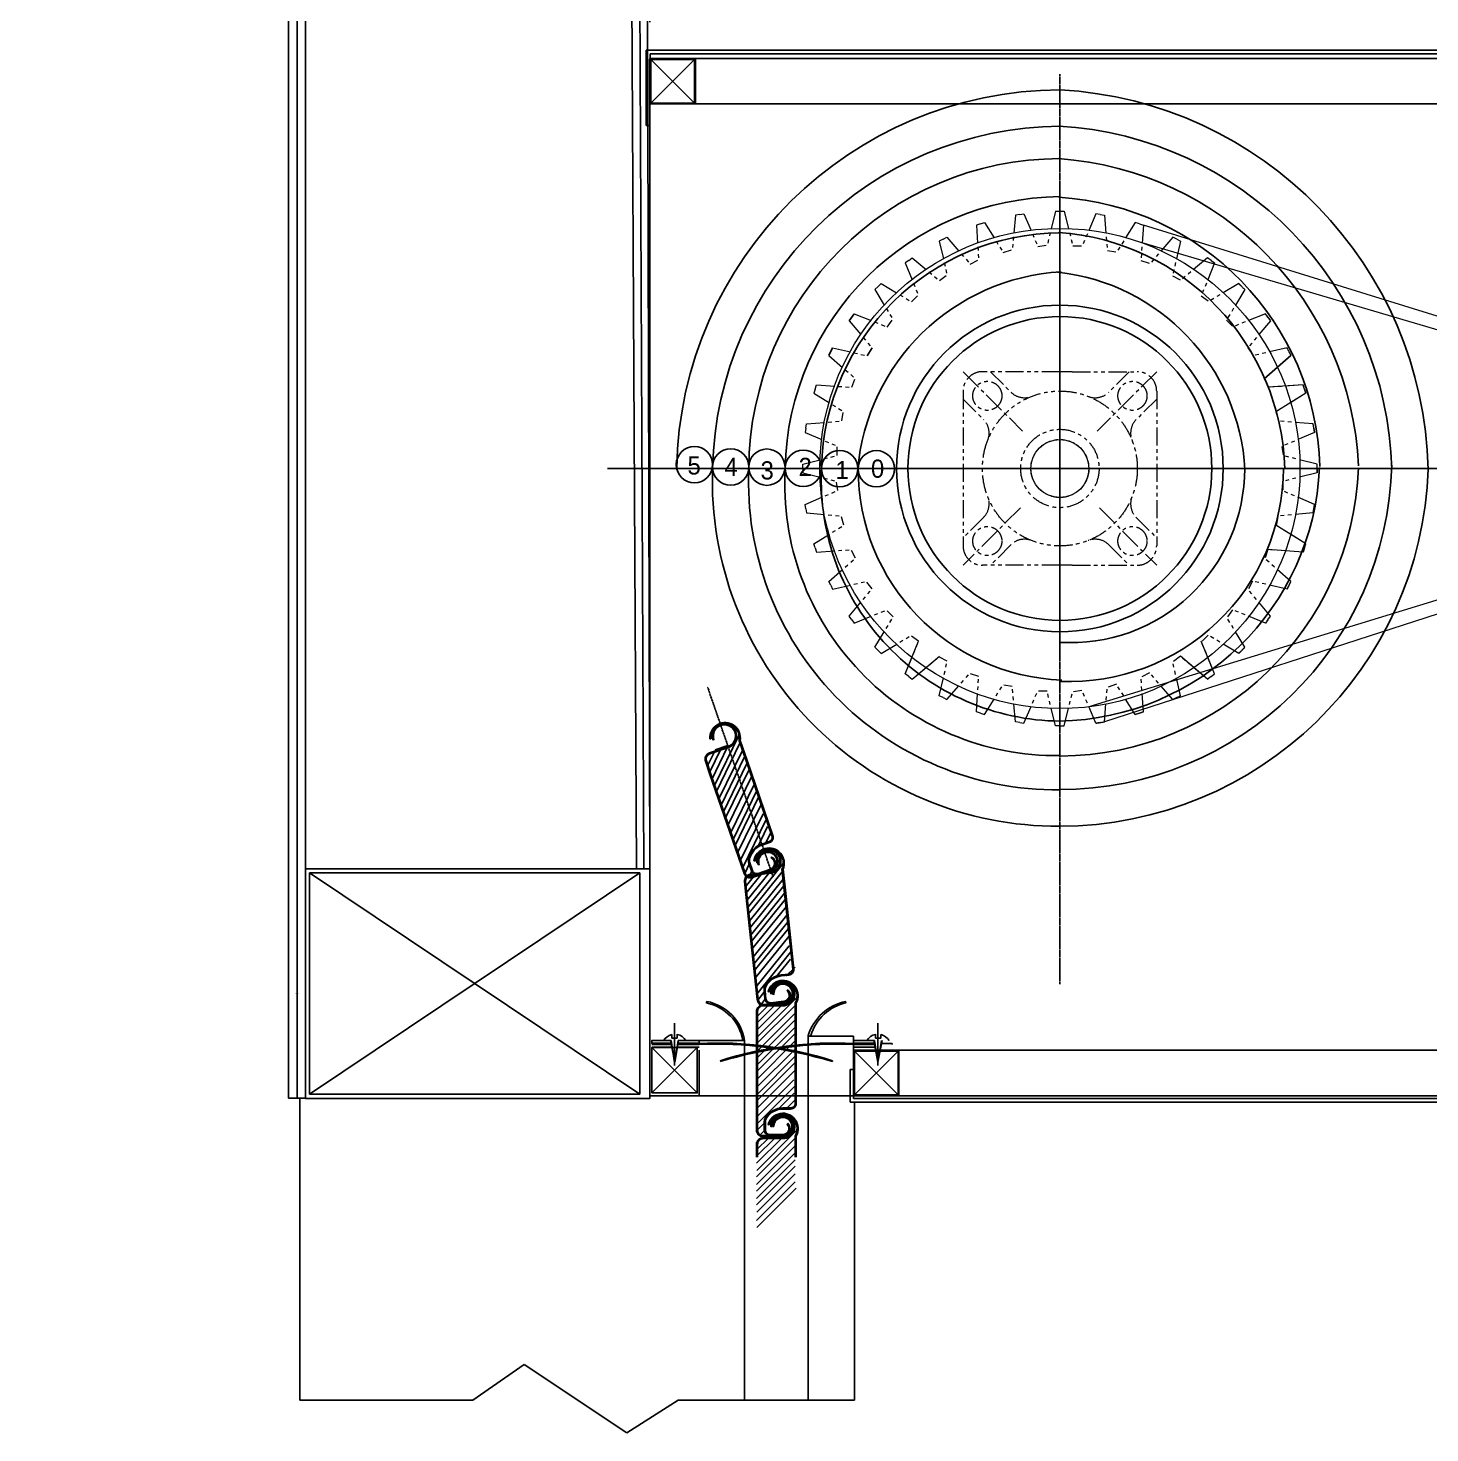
# Model space of a CAD drawing. Header units: millimetres. Extents: x -6941 to 136681, y 2065 to 58366.
# Drawn here: x 55734 to 59590, y 47349 to 51213 of the extents above; entities that cross this region are included whole.
import ezdxf

# ---------------------------------------------------------------- set-up
doc = ezdxf.new("R2010")
doc.units = ezdxf.units.MM
doc.header["$LTSCALE"] = 4
doc.header["$MEASUREMENT"] = 0
for name, pattern in [('CENTER', [2, 1.25, -0.25, 0.25, -0.25]), ('CENTER2', [1.125, 0.75, -0.125, 0.125, -0.125]), ('PHANTOM2', [1.25, 0.625, -0.125, 0.125, -0.125, 0.125, -0.125])]:
    doc.linetypes.add(name, pattern=pattern)
doc.layers.get('0').update_dxf_attribs({"linetype": 'CONTINUOUS'})
doc.layers.get('DEFPOINTS').update_dxf_attribs({"linetype": 'CONTINUOUS'})
for name, color, linetype in [('5', 4, 'PHANTOM2'), ('6', 3, 'CONTINUOUS'), ('9', 9, 'CONTINUOUS'), ('A-DIMS', 7, 'CONTINUOUS'), ('CENTER', 1, 'CENTER'), ('CENTER2', 1, 'CENTER2'), ('DOOR', 7, 'CONTINUOUS'), ('ELE', 4, 'CONTINUOUS'), ('L2-1', 3, 'PHANTOM2'), ('R', 1, 'CONTINUOUS'), ('WALL', 2, 'CONTINUOUS'), ('철물', 4, 'CONTINUOUS')]:
    doc.layers.add(name, color=color, linetype=linetype)
doc.styles.add('HY울릉도L', font='')
doc.styles.add('굴림', font='')
doc.styles.add('맑은고딕', font='malgun.ttf')
doc.styles.get('HY울릉도L').set_extended_font_data('DotumChe')
doc.styles.get('굴림').set_extended_font_data('Gulim')
doc.dimstyles.new('CDIM', dxfattribs={"dimtxt": 3, "dimasz": 1.5, "dimexe": 2, "dimexo": 1, "dimgap": 1, "dimtad": 1, "dimdec": 0, "dimrnd": 0.5, "dimzin": 0, "dimdsep": 32, "dimlunit": 6, "dimtxsty": 'HY울릉도L', "dimblk1": '_CIDOT', "dimblk2": '_CIDOT', "dimsah": 1, "dimcen": 5.5, "dimclrd": 2, "dimclre": 2, "dimclrt": 7, "dimadec": 0, "dimazin": 0, "dimtfac": 1, "dimtdec": 0, "dimtix": 1, "dimtmove": 2, "dimatfit": 1, "dimldrblk": '_CIDOT', "dimfxl": 1, "dimtolj": 1, "dimtzin": 0, "dimlwd": -1, "dimarcsym": 0})

# ---------------------------------------------------------------- blocks, each defined once
blk = doc.blocks.new('A$C10DD23A7')
at = {"color": 4}
for p, q in [((25, 0), (0, 25)), ((0, 0), (25, 25))]:
    blk.add_line(p, q, dxfattribs=at)
blk.add_lwpolyline([(0, 0), (25, 0), (25, 25), (0, 25)], close=True, dxfattribs=at)
blk = doc.blocks.new('A$C3A124E75')
at = {"color": 1, "linetype": 'CENTER2', "ltscale": 20}
blk.add_line((35.37, 89.68, 0), (35.37, 18.92, 0), dxfattribs=at)
at = {"color": 4}
for p, q in [((6.41, 72.26, 0), (7.1, 73.21, 0)), ((4.12, 68.53, 0), (3.59, 67.47, 0)), ((9.54, 68.52, 0), (8.88, 67.43, 0)), ((67.15, 67.47, 0), (63.47, 64.27, 0)), ((70.4, 47, 0), (70.21, 45.83, 0))]:
    blk.add_line(p, q, dxfattribs=at)
at = {"color": 4, "linetype": 'CENTER2', "ltscale": 20}
blk.add_line((8.98, 51.94, 0), (14.41, 51.94, 0), dxfattribs=at)
at = {"color": 1}
blk.add_line((20, 51.94, 0), (59.5, 51.94, 0), dxfattribs=at)
at = {"color": 4}
for radius in [22.46, 20.89]:
    blk.add_circle((35.37, 51.94, 0), radius, dxfattribs=at)
at = {"layer": 'CENTER2', "color": 4, "lineweight": 9}
for p, q in [((22.06, 65.25, 0), (30.24, 57.07, 0)), ((48.68, 65.25, 0), (40.5, 57.07, 0)), ((29.94, 46.52, 0), (22.06, 38.64, 0)), ((40.8, 46.52, 0), (48.68, 38.64, 0))]:
    blk.add_line(p, q, dxfattribs=at)
at = {"layer": 'L2-1', "color": 4, "lineweight": 9}
for p, q in [((29.84, 86.88, 0), (30.42, 86.97, 0)), ((30.42, 86.97, 0), (32.33, 82.48, 0)), ((34.78, 87.31, 0), (33.6, 82.58, 0)), ((34.78, 87.31, 0), (35.96, 87.31, 0)), ((35.96, 87.31, 0), (37.14, 82.58, 0)), ((40.32, 86.97, 0), (38.41, 82.48, 0)), ((40.9, 86.88, 0), (40.32, 86.97, 0)), ((24.44, 85.58, 0), (23.88, 85.4, 0)), ((23.88, 85.4, 0), (24.21, 80.53, 0)), ((24.44, 85.58, 0), (25, 85.77, 0)), ((25, 85.77, 0), (27.59, 81.63, 0)), ((29.25, 86.79, 0), (28.82, 81.93, 0)), ((29.84, 86.88, 0), (29.25, 86.79, 0)), ((40.9, 86.88, 0), (41.49, 86.79, 0)), ((41.49, 86.79, 0), (41.92, 81.93, 0)), ((45.74, 85.77, 0), (43.15, 81.63, 0)), ((46.3, 85.58, 0), (45.74, 85.77, 0)), ((46.3, 85.58, 0), (46.86, 85.4, 0)), ((46.86, 85.4, 0), (46.52, 80.53, 0)), ((19.31, 83.46, 0), (18.79, 83.19, 0)), ((18.79, 83.19, 0), (19.88, 78.44, 0)), ((19.31, 83.46, 0), (19.84, 83.73, 0)), ((19.84, 83.73, 0), (23.04, 80.05, 0)), ((50.9, 83.73, 0), (47.7, 80.05, 0)), ((51.95, 83.19, 0), (50.86, 78.44, 0)), ((51.43, 83.46, 0), (50.9, 83.73, 0)), ((51.43, 83.46, 0), (51.95, 83.19, 0)), ((27.59, 81.63, 0), (28.71, 82, 0)), ((32.33, 82.48, 0), (33.5, 82.67, 0)), ((37.14, 82.58, 0), (38.33, 82.58, 0)), ((41.92, 81.93, 0), (43.08, 81.74, 0)), ((14.58, 80.56, 0), (14.1, 80.21, 0)), ((14.1, 80.21, 0), (15.93, 75.69, 0)), ((14.58, 80.56, 0), (15.06, 80.91, 0)), ((15.06, 80.91, 0), (18.8, 77.77, 0)), ((23.04, 80.05, 0), (24.1, 80.59, 0)), ((46.52, 80.53, 0), (47.65, 80.17, 0)), ((55.68, 80.91, 0), (51.94, 77.77, 0)), ((56.64, 80.21, 0), (54.81, 75.69, 0)), ((56.64, 80.21, 0), (54.81, 75.69, 0)), ((56.16, 80.56, 0), (55.68, 80.91, 0)), ((56.16, 80.56, 0), (55.68, 80.91, 0)), ((56.16, 80.56, 0), (56.64, 80.21, 0)), ((56.16, 80.56, 0), (56.64, 80.21, 0)), ((10.36, 76.95, 0), (10.78, 77.37, 0)), ((10.78, 77.37, 0), (14.96, 74.86, 0)), ((18.8, 77.77, 0), (19.75, 78.47, 0)), ((50.86, 78.44, 0), (51.91, 77.9, 0)), ((59.96, 77.37, 0), (55.78, 74.86, 0)), ((60.38, 76.95, 0), (59.96, 77.37, 0)), ((10.36, 76.95, 0), (9.94, 76.54, 0)), ((9.94, 76.54, 0), (12.45, 72.35, 0)), ((14.96, 74.86, 0), (15.8, 75.7, 0)), ((54.81, 75.69, 0), (55.77, 74.99, 0)), ((54.81, 75.69, 0), (55.77, 74.99, 0)), ((60.8, 76.54, 0), (58.29, 72.35, 0)), ((6.41, 72.26, 0), (9.54, 68.52, 0)), ((7.1, 73.21, 0), (11.63, 71.39, 0)), ((11.63, 71.39, 0), (12.32, 72.35, 0)), ((58.29, 72.35, 0), (59.13, 71.52, 0)), ((63.64, 73.21, 0), (59.11, 71.39, 0)), ((64.33, 72.26, 0), (61.2, 68.52, 0)), ((63.98, 72.73, 0), (63.64, 73.21, 0)), ((63.98, 72.73, 0), (64.33, 72.26, 0)), ((4.12, 68.53, 0), (8.88, 67.43, 0)), ((61.2, 68.52, 0), (61.89, 67.56, 0)), ((66.62, 68.53, 0), (61.86, 67.43, 0)), ((66.88, 68, 0), (66.62, 68.53, 0)), ((66.88, 68, 0), (67.15, 67.47, 0)), ((3.59, 67.47, 0), (7.27, 64.27, 0)), ((6.78, 63.1, 0), (7.15, 64.22, 0)), ((6.78, 63.1, 0), (7.15, 64.22, 0)), ((35.37, 65.25, 0), (24.72, 65.25, 0)), ((25.83, 65.25, 0), (28.63, 62.45, 0)), ((37.06, 65.25, 0), (35.37, 65.25, 0)), ((37.06, 65.25, 0), (46.02, 65.25, 0)), ((44.91, 65.25, 0), (42.11, 62.45, 0)), ((63.47, 64.27, 0), (64.01, 63.22, 0)), ((1.73, 62.87, 0), (1.55, 62.31, 0)), ((1.73, 62.87, 0), (1.55, 62.31, 0)), ((1.55, 62.31, 0), (5.68, 59.72, 0)), ((1.55, 62.31, 0), (5.68, 59.72, 0)), ((1.73, 62.87, 0), (1.91, 63.44, 0)), ((1.73, 62.87, 0), (1.91, 63.44, 0)), ((1.91, 63.44, 0), (6.78, 63.1, 0)), ((1.91, 63.44, 0), (6.78, 63.1, 0)), ((22.06, 62.59, 0), (22.06, 41.3, 0)), ((48.68, 62.59, 0), (48.68, 41.3, 0)), ((68.83, 63.44, 0), (63.96, 63.1, 0)), ((69.19, 62.31, 0), (65.06, 59.72, 0)), ((22.06, 61.49, 0), (24.86, 58.69, 0)), ((48.68, 61.49, 0), (45.88, 58.69, 0)), ((0.44, 57.48, 0), (0.53, 58.06, 0)), ((0.53, 58.06, 0), (5.39, 58.49, 0)), ((5.39, 58.49, 0), (5.57, 59.66, 0)), ((65.06, 59.72, 0), (65.42, 58.6, 0)), ((65.06, 59.72, 0), (65.42, 58.6, 0)), ((70.21, 58.06, 0), (65.35, 58.49, 0)), ((0.44, 57.48, 0), (0.34, 56.89, 0)), ((0.34, 56.89, 0), (4.83, 54.98, 0)), ((70.4, 56.89, 0), (65.91, 54.98, 0)), ((4.73, 53.72, 0), (4.73, 54.9, 0)), ((65.91, 54.98, 0), (66.09, 53.82, 0)), ((0, 52.54, 0), (4.73, 53.72, 0)), ((0, 51.94, 0), (0, 52.54, 0)), ((70.74, 52.54, 0), (66.01, 53.72, 0)), ((0, 51.94, 0), (0, 51.35, 0)), ((0, 51.35, 0), (4.73, 50.17, 0)), ((70.74, 51.35, 0), (66.01, 50.17, 0)), ((0.34, 47, 0), (4.83, 48.9, 0)), ((4.83, 48.9, 0), (4.65, 50.07, 0)), ((70.4, 47, 0), (65.91, 48.9, 0)), ((66.01, 50.17, 0), (66.01, 48.99, 0)), ((0.44, 46.41, 0), (0.34, 47, 0)), ((0.44, 46.41, 0), (0.53, 45.83, 0)), ((0.53, 45.83, 0), (5.39, 45.4, 0)), ((5.68, 44.16, 0), (5.32, 45.29, 0)), ((5.68, 44.16, 0), (5.32, 45.29, 0)), ((24.86, 45.2, 0), (22.06, 42.4, 0)), ((45.88, 45.2, 0), (48.68, 42.4, 0)), ((65.35, 45.4, 0), (65.17, 44.23, 0)), ((70.21, 45.83, 0), (65.35, 45.4, 0)), ((1.55, 41.58, 0), (5.68, 44.16, 0)), ((1.55, 41.58, 0), (5.68, 44.16, 0)), ((69.19, 41.58, 0), (65.06, 44.16, 0)), ((1.73, 41.01, 0), (1.55, 41.58, 0)), ((1.73, 41.01, 0), (1.55, 41.58, 0)), ((1.73, 41.01, 0), (1.91, 40.45, 0)), ((1.73, 41.01, 0), (1.91, 40.45, 0)), ((1.91, 40.45, 0), (6.78, 40.79, 0)), ((1.91, 40.45, 0), (6.78, 40.79, 0)), ((7.27, 39.62, 0), (6.73, 40.67, 0)), ((28.63, 41.44, 0), (25.83, 38.64, 0)), ((42.11, 41.44, 0), (44.91, 38.64, 0)), ((63.96, 40.79, 0), (63.59, 39.66, 0)), ((63.96, 40.79, 0), (63.59, 39.66, 0)), ((68.83, 40.45, 0), (63.96, 40.79, 0)), ((3.59, 36.41, 0), (7.27, 39.62, 0)), ((67.15, 36.41, 0), (63.47, 39.62, 0)), ((35.37, 38.64, 0), (24.72, 38.64, 0)), ((37.06, 38.64, 0), (46.02, 38.64, 0)), ((3.85, 35.89, 0), (3.59, 36.41, 0)), ((3.85, 35.89, 0), (4.12, 35.36, 0)), ((4.12, 35.36, 0), (8.88, 36.45, 0)), ((6.41, 31.63, 0), (9.54, 35.37, 0)), ((9.54, 35.37, 0), (8.84, 36.33, 0)), ((64.33, 31.63, 0), (61.2, 35.37, 0)), ((61.86, 36.45, 0), (61.33, 35.4, 0)), ((66.62, 35.36, 0), (61.86, 36.45, 0)), ((66.88, 35.89, 0), (66.62, 35.36, 0)), ((66.88, 35.89, 0), (67.15, 36.41, 0)), ((6.75, 31.15, 0), (6.41, 31.63, 0)), ((6.75, 31.15, 0), (7.1, 30.68, 0)), ((7.1, 30.68, 0), (11.63, 32.5, 0)), ((9.94, 27.35, 0), (12.45, 31.53, 0)), ((12.45, 31.53, 0), (11.61, 32.37, 0)), ((60.8, 27.35, 0), (58.29, 31.53, 0)), ((59.11, 32.5, 0), (58.42, 31.54, 0)), ((63.64, 30.68, 0), (59.11, 32.5, 0)), ((63.98, 31.15, 0), (63.64, 30.68, 0)), ((63.98, 31.15, 0), (64.33, 31.63, 0)), ((10.78, 26.52, 0), (14.96, 29.02, 0)), ((55.78, 29.02, 0), (54.94, 28.19, 0)), ((59.96, 26.52, 0), (55.78, 29.02, 0)), ((10.36, 26.93, 0), (9.94, 27.35, 0)), ((14.1, 23.68, 0), (15.93, 28.2, 0)), ((15.93, 28.2, 0), (14.97, 28.9, 0)), ((56.64, 23.68, 0), (54.81, 28.2, 0)), ((60.38, 26.93, 0), (60.8, 27.35, 0)), ((10.36, 26.93, 0), (10.78, 26.52, 0)), ((15.06, 22.98, 0), (18.8, 26.11, 0)), ((18.79, 20.7, 0), (19.88, 25.45, 0)), ((19.88, 25.45, 0), (18.83, 25.99, 0)), ((51.95, 20.7, 0), (50.86, 25.45, 0)), ((51.94, 26.11, 0), (50.99, 25.42, 0)), ((51.94, 26.11, 0), (50.99, 25.42, 0)), ((55.68, 22.98, 0), (51.94, 26.11, 0)), ((60.38, 26.93, 0), (59.96, 26.52, 0)), ((14.58, 23.33, 0), (14.1, 23.68, 0)), ((14.58, 23.33, 0), (15.06, 22.98, 0)), ((19.84, 20.16, 0), (23.04, 23.84, 0)), ((24.21, 23.35, 0), (23.09, 23.72, 0)), ((23.88, 18.49, 0), (24.21, 23.35, 0)), ((46.86, 18.49, 0), (46.52, 23.35, 0)), ((47.7, 23.84, 0), (46.64, 23.3, 0)), ((50.9, 20.16, 0), (47.7, 23.84, 0)), ((25, 18.12, 0), (27.59, 22.26, 0)), ((28.82, 21.96, 0), (27.66, 22.15, 0)), ((29.25, 17.1, 0), (28.82, 21.96, 0)), ((30.42, 16.92, 0), (32.33, 21.41, 0)), ((33.6, 21.31, 0), (32.41, 21.31, 0)), ((33.6, 21.31, 0), (32.41, 21.31, 0)), ((34.78, 16.57, 0), (33.6, 21.31, 0)), ((34.78, 16.57, 0), (33.6, 21.31, 0)), ((35.96, 16.57, 0), (37.14, 21.31, 0)), ((35.96, 16.57, 0), (37.14, 21.31, 0)), ((38.41, 21.41, 0), (37.24, 21.22, 0)), ((40.32, 16.92, 0), (38.41, 21.41, 0)), ((41.49, 17.1, 0), (41.92, 21.96, 0)), ((43.15, 22.26, 0), (42.02, 21.89, 0)), ((45.74, 18.12, 0), (43.15, 22.26, 0)), ((19.31, 20.43, 0), (18.79, 20.7, 0)), ((19.31, 20.43, 0), (19.84, 20.16, 0)), ((51.43, 20.43, 0), (50.9, 20.16, 0)), ((51.43, 20.43, 0), (51.95, 20.7, 0)), ((24.44, 18.31, 0), (23.88, 18.49, 0)), ((24.44, 18.31, 0), (25, 18.12, 0)), ((46.3, 18.31, 0), (45.74, 18.12, 0)), ((46.3, 18.31, 0), (46.86, 18.49, 0)), ((29.84, 17.01, 0), (29.25, 17.1, 0)), ((29.84, 17.01, 0), (30.42, 16.92, 0)), ((35.37, 16.57, 0), (34.78, 16.57, 0)), ((35.37, 16.57, 0), (34.78, 16.57, 0)), ((35.37, 16.57, 0), (35.96, 16.57, 0)), ((35.37, 16.57, 0), (35.96, 16.57, 0)), ((40.9, 17.01, 0), (40.32, 16.92, 0)), ((40.9, 17.01, 0), (41.49, 17.1, 0))]:
    blk.add_line(p, q, dxfattribs=at)
for centre, radius in [((25.39, 61.93, 0), 2), ((45.35, 61.93, 0), 2), ((35.37, 51.94, 0), 10.65), ((35.37, 51.94, 0), 5.39), ((35.37, 51.94, 0), 3.99), ((25.39, 41.96, 0), 2), ((45.35, 41.96, 0), 2)]:
    blk.add_circle(centre, radius, dxfattribs=at)
for centre, radius, start, end in [((35.37, 51.94, 0), 35.37, 44.0419, 45.9581), ((35.37, 51.94, 0), 35.37, 35.0419, 36.9581), ((35.37, 51.94, 0), 35.37, 26.0419, 27.9581), ((24.72, 62.59, 0), 2.66, 90, 180), ((46.02, 62.59, 0), 2.66, 0, 90), ((30.51, 64.33, 0), 2.66, 225, 291.4218), ((40.23, 64.33, 0), 2.66, 248.5782, 315), ((35.37, 51.94, 0), 35.37, 17.0419, 18.9581), ((22.98, 56.8, 0), 2.66, 338.5782, 45), ((47.76, 56.8, 0), 2.66, 135, 201.4218), ((35.37, 51.94, 0), 35.37, 8.0419, 9.9581), ((35.37, 51.94, 0), 35.37, 359.0419, 0.9581), ((22.98, 47.08, 0), 2.66, 315, 21.4218), ((47.76, 47.08, 0), 2.66, 158.5782, 225), ((24.72, 41.3, 0), 2.66, 180, 270), ((30.51, 39.55, 0), 2.66, 68.5782, 135), ((40.23, 39.55, 0), 2.66, 45, 111.4218), ((46.02, 41.3, 0), 2.66, 270, 0), ((35.37, 51.94, 0), 35.37, 341.0419, 342.9581), ((35.37, 51.94, 0), 35.37, 332.0419, 333.9581), ((35.37, 51.94, 0), 35.37, 323.0419, 324.9581), ((35.37, 51.94, 0), 35.37, 314.0419, 315.9581), ((35.37, 51.94, 0), 35.37, 305.0419, 306.9581), ((35.37, 51.94, 0), 35.37, 296.0419, 297.9581), ((35.37, 51.94, 0), 35.37, 287.0419, 288.9581), ((35.37, 51.94, 0), 35.37, 278.0419, 279.9581)]:
    blk.add_arc(centre, radius, start, end, dxfattribs=at)
at = {"layer": 'R', "color": 4, "lineweight": 9, "ltscale": 50}
blk.add_circle((35.37, 51.94, 0), 33.02, dxfattribs=at)
at = {"layer": 'R', "color": 1, "lineweight": 9, "ltscale": 50}
blk.add_circle((35.37, 51.94, 0), 33.02, dxfattribs=at)
at = {"layer": 'WALL', "color": 4, "lineweight": 9}
for p, q in [((14.58, 80.56, 0), (15.06, 80.91, 0)), ((68.83, 63.44, 0), (63.96, 63.1, 0)), ((69.19, 62.31, 0), (65.06, 59.72, 0)), ((69.01, 62.87, 0), (68.83, 63.44, 0)), ((69.01, 62.87, 0), (68.83, 63.44, 0)), ((69.01, 62.87, 0), (69.19, 62.31, 0)), ((69.01, 62.87, 0), (69.19, 62.31, 0)), ((70.3, 57.48, 0), (70.21, 58.06, 0)), ((70.3, 57.48, 0), (70.4, 56.89, 0)), ((70.74, 51.94, 0), (70.74, 52.54, 0)), ((70.74, 51.94, 0), (70.74, 51.35, 0)), ((69.19, 41.58, 0), (65.06, 44.16, 0)), ((68.83, 40.45, 0), (63.96, 40.79, 0)), ((69.01, 41.01, 0), (68.83, 40.45, 0)), ((69.01, 41.01, 0), (68.83, 40.45, 0)), ((69.01, 41.01, 0), (69.19, 41.58, 0)), ((69.01, 41.01, 0), (69.19, 41.58, 0)), ((37.06, 38.64, 0), (35.37, 38.64, 0)), ((14.1, 23.68, 0), (15.93, 28.2, 0)), ((15.93, 28.2, 0), (14.97, 28.9, 0)), ((56.64, 23.68, 0), (54.81, 28.2, 0)), ((15.06, 22.98, 0), (18.8, 26.11, 0)), ((55.68, 22.98, 0), (51.94, 26.11, 0)), ((14.58, 23.33, 0), (14.1, 23.68, 0)), ((14.58, 23.33, 0), (15.06, 22.98, 0)), ((56.16, 23.33, 0), (55.68, 22.98, 0)), ((56.16, 23.33, 0), (55.68, 22.98, 0)), ((56.16, 23.33, 0), (56.64, 23.68, 0)), ((56.16, 23.33, 0), (56.64, 23.68, 0))]:
    blk.add_line(p, q, dxfattribs=at)
blk.add_circle((35.37, 51.94, 0), 3.99, dxfattribs=at)
blk = doc.blocks.new('_CIDOT')
at = {"color": 0, "linetype": 'ByBlock'}
blk.add_line((2, 0), (-1, 0), dxfattribs=at)
at = {"color": 0, "linetype": 'ByBlock', "const_width": 0.5}
blk.add_lwpolyline([(-0.25, 0, 1), (0.25, 0, 1)], format="xyb", close=True, dxfattribs=at)
blk = doc.blocks.new('*D40')
at = {"layer": 'A-DIMS', "lineweight": -2, "transparency": 16777216}
for p, q in [((57444.4, 51229), (57444.4, 52167.5)), ((61218.6, 51251.7), (61218.6, 52167.5))]:
    blk.add_line(p, q, dxfattribs=at)
at = {"layer": 'A-DIMS', "transparency": 16777216}
blk.add_line((57594.4, 51967.5), (61068.6, 51967.5), dxfattribs=at)
at = {"layer": 'DEFPOINTS', "color": 0, "transparency": 16777216}
for p in [(61218.6, 51967.5), (57444.4, 51129), (61218.6, 51151.7)]:
    blk.add_point(p, dxfattribs=at)
at = {"layer": 'A-DIMS', "transparency": 16777216, "xscale": 150, "yscale": 150, "zscale": 150, "rotation": 180}
blk.add_blockref('_CIDOT', (57444.4, 51967.5), dxfattribs=at)
at = {"layer": 'A-DIMS', "transparency": 16777216, "xscale": 150, "yscale": 150, "zscale": 150}
blk.add_blockref('_CIDOT', (61218.6, 51967.5), dxfattribs=at)
at = {"layer": 'A-DIMS', "color": 3, "transparency": 16777216, "insert": (59331.5, 52217.5), "char_height": 300, "attachment_point": 5, "style": '맑은고딕'}
blk.add_mtext('\\A1;A', dxfattribs=at)

msp = doc.modelspace()

# ---------------------------------------------------------------- hatches: boundary and pattern name
h = msp.add_hatch()
h.set_pattern_fill('ANSI31', color=3, scale=5.805, angle=-70.93865, style=0)
h.set_pattern_definition([(334.061346, (56416.9952, 51072.3238), (0.3173946, 0.65252763), [])])
h.paths.add_polyline_path([(57704.74, 48892.53), (57611.19, 49163.25), (57599.54, 49196.99, -0.4142136), (57608.98, 49216.41), (57660.25, 49234.13), (57659.3, 49236.9), (57608.03, 49219.19, 0.4142136), (57596.76, 49196.04), (57608.42, 49162.3), (57701.97, 48891.57)])
h.paths.add_polyline_path([(57681.06, 49276.4), (57678.29, 49275.44, -0.2720936), (57671.87, 49245.17), (57677, 49246.94, 0.2343128)])
h.paths.add_polyline_path([(57681.06, 49276.4, 0.4169926), (57638.39, 49297.41), (57639.35, 49294.64, -0.4172597), (57678.29, 49275.44)])
h.paths.add_polyline_path([(57639.35, 49294.64), (57638.39, 49297.41, 0.4142136), (57617.68, 49254.84), (57620.45, 49255.79, -0.4142136)])
h.paths.add_polyline_path([(57677, 49246.94), (57671.87, 49245.17, -0.125086), (57659.3, 49236.9), (57660.25, 49234.13, 0.1615526)])
h.paths.add_polyline_path([(57726.51, 48876.27), (57777.78, 48893.98), (57776.83, 48896.75), (57742.99, 48885.06), (57725.56, 48879.04, -0.4142136), (57706.13, 48888.48), (57704.74, 48892.53), (57701.97, 48891.57), (57703.36, 48887.53, 0.4142136)])
h.paths.add_polyline_path([(57760.39, 48944.33), (57759.43, 48947.1, 0.4142136), (57742.05, 48911.36), (57744.82, 48912.32, -0.4142136)])
h.paths.add_polyline_path([(57796.46, 48924.22, 0.4744979), (57759.43, 48947.1), (57760.39, 48944.33, -0.4818211), (57793.63, 48923.24)])
h.paths.add_polyline_path([(57796.46, 48924.22), (57793.63, 48923.24, -0.3496906), (57776.83, 48896.75), (57777.78, 48893.98, 0.356394)])
h = msp.add_hatch()
h.set_pattern_fill('ANSI31', color=3, scale=5.805, angle=-83.86252, style=0)
h.set_pattern_definition([(321.13748, (56974.2428, 50957.693), (0.4552962, 0.56501063), [])])
h.paths.add_polyline_path([(57741.84, 48545.1), (57711.21, 48829.89), (57707.4, 48865.39, -0.4142136), (57720.95, 48882.2), (57774.88, 48888), (57774.57, 48890.92), (57720.64, 48885.12, 0.4142136), (57704.48, 48865.07), (57708.3, 48829.58), (57738.92, 48544.79)])
h.paths.add_polyline_path([(57804.62, 48924.55), (57801.7, 48924.24, -0.2720936), (57788.67, 48896.16), (57794.07, 48896.74, 0.2343128)])
h.paths.add_polyline_path([(57804.62, 48924.55, 0.4169926), (57767.73, 48954.57), (57768.04, 48951.65, -0.4172597), (57801.7, 48924.24)])
h.paths.add_polyline_path([(57768.04, 48951.65), (57767.73, 48954.57, 0.4142136), (57738.02, 48917.71), (57740.94, 48918.02, -0.4142136)])
h.paths.add_polyline_path([(57794.07, 48896.74), (57788.67, 48896.16, -0.125086), (57774.57, 48890.92), (57774.88, 48888, 0.1615526)])
h.paths.add_polyline_path([(57759.43, 48524.38), (57813.36, 48530.18), (57813.05, 48533.1), (57777.45, 48529.27), (57759.11, 48527.3, -0.4142136), (57742.3, 48540.85), (57741.84, 48545.1), (57738.92, 48544.79), (57739.38, 48540.54, 0.4142136)])
h.paths.add_polyline_path([(57807.66, 48583.15), (57807.35, 48586.06, 0.4142136), (57782.42, 48555.12), (57785.33, 48555.43, -0.4142136)])
h.paths.add_polyline_path([(57838.33, 48555.48, 0.4744979), (57807.35, 48586.06), (57807.66, 48583.15, -0.4818211), (57835.35, 48555.16)])
h.paths.add_polyline_path([(57838.33, 48555.48), (57835.35, 48555.16, -0.3496906), (57813.05, 48533.1), (57813.36, 48530.18, 0.356394)])
h = msp.add_hatch()
h.set_pattern_fill('ANSI31', color=3, scale=5.805, angle=-90, style=0)
h.set_pattern_definition([(315, (57235.11214, 50667.03746), (0.51309436, 0.51309436), [])])
h.paths.add_polyline_path([(57740.37, 48186.21), (57740.37, 48472.64), (57740.37, 48508.34, -0.4142136), (57755.64, 48523.61), (57809.88, 48523.61), (57809.88, 48526.54), (57755.64, 48526.54, 0.4142136), (57737.44, 48508.34), (57737.44, 48472.64), (57737.44, 48186.21)])
h.paths.add_polyline_path([(57843.36, 48556.77), (57840.43, 48556.77, -0.2720936), (57824.47, 48530.25), (57829.89, 48530.25, 0.2343128)])
h.paths.add_polyline_path([(57843.36, 48556.77, 0.4169926), (57809.88, 48590.56), (57809.88, 48587.63, -0.4172597), (57840.43, 48556.77)])
h.paths.add_polyline_path([(57809.88, 48587.63), (57809.88, 48590.56, 0.4142136), (57776.41, 48557.08), (57779.34, 48557.08, -0.4142136)])
h.paths.add_polyline_path([(57829.89, 48530.25), (57824.47, 48530.25, -0.125086), (57809.88, 48526.54), (57809.88, 48523.61, 0.1615526)])
h.paths.add_polyline_path([(57755.64, 48163.73), (57809.88, 48163.73), (57809.88, 48166.66), (57774.09, 48166.66), (57755.64, 48166.66, -0.4142136), (57740.37, 48181.93), (57740.37, 48186.21), (57737.44, 48186.21), (57737.44, 48181.93, 0.4142136)])
h.paths.add_polyline_path([(57809.88, 48217), (57809.88, 48219.93, 0.4142136), (57781.78, 48191.83), (57784.72, 48191.83, -0.4142136)])
h.paths.add_polyline_path([(57837.42, 48186.21, 0.4744979), (57809.88, 48219.93), (57809.88, 48217, -0.4818211), (57834.42, 48186.21)])
h.paths.add_polyline_path([(57837.42, 48186.21), (57834.42, 48186.21, -0.3496906), (57809.88, 48166.66), (57809.88, 48163.73, 0.356394)])

# ---------------------------------------------------------------- linework, layer by layer
at = {"color": 6}
for p, q in [((57566.87, 51006.46), (57446.87, 51126.46)), ((57566.87, 51126.46), (57446.87, 51006.46)), ((58126.82, 48278.96), (58006.82, 48398.96)), ((58126.82, 48398.96), (58006.82, 48278.96))]:
    msp.add_line(p, q, dxfattribs=at)
at = {"color": 1, "linetype": 'CENTER'}
msp.add_line((58571.87, 51086.03), (58571.87, 48582.06), dxfattribs=at)
at = {"color": 35}
for p, q in [((57569.37, 51003.96), (61074.37, 51003.96)), ((58129.32, 48401.46), (61196.87, 48401.46))]:
    msp.add_line(p, q, dxfattribs=at)
at = {"color": 1}
for p, q in [((57327.29, 50001.46), (59639.79, 50001.46)), ((57512.35, 48476.1), (57512.35, 48359.38)), ((58071.4, 48476.1), (58071.4, 48359.38))]:
    msp.add_line(p, q, dxfattribs=at)
at = {"color": 3}
msp.add_line((58571.87, 49523.26), (58571.87, 49626.46), dxfattribs=at)
at = {"color": 4}
msp.add_line((58571.87, 49523.26), (58571.87, 49552.26), dxfattribs=at)
for p, q in [((57658.48, 49239.26), (57623.63, 49227.22)), ((57659.3, 49236.9), (57658.48, 49239.26)), ((57778.05, 48891.5), (57777.78, 48893.98)), ((57809.88, 48529.04), (57793.99, 48529.04)), ((57809.88, 48526.54), (57809.88, 48529.04)), ((57449.37, 48417.58), (57504.42, 48417.58)), ((57505.61, 48410.08), (57449.37, 48410.08)), ((57472.87, 48420.08), (57472.87, 48417.58)), ((57504.02, 48420.08), (57472.87, 48420.08)), ((57512.48, 48368.32), (57500.54, 48428.07)), ((57512.35, 48367.48), (57502.76, 48428.07)), ((57504.11, 48434.53), (57504.11, 48444.53)), ((57518.97, 48434.53), (57504.11, 48434.53)), ((57512.35, 48367.48), (57521.94, 48428.07)), ((57512.48, 48368.32), (57523.18, 48428.07)), ((57518.97, 48445.5), (57518.97, 48434.53)), ((57579.37, 48410.08), (57519.09, 48410.08)), ((57520.28, 48417.58), (57579.37, 48417.58)), ((57579.37, 48420.08), (57520.68, 48420.08)), ((57704.37, 48428.07), (57579.37, 48428.07)), ((58004.37, 48440.42), (57879.37, 48440.42)), ((58004.37, 48420.08), (58063.07, 48420.08)), ((58063.47, 48417.58), (58004.37, 48417.58)), ((58004.37, 48410.08), (58064.65, 48410.08)), ((58071.26, 48368.32), (58060.57, 48428.07)), ((58071.4, 48367.48), (58061.81, 48428.07)), ((58064.78, 48445.5), (58064.78, 48434.53)), ((58064.78, 48434.53), (58079.63, 48434.53)), ((58071.26, 48368.32), (58083.2, 48428.07)), ((58071.4, 48367.48), (58080.99, 48428.07)), ((58079.63, 48434.53), (58079.63, 48444.53)), ((58079.72, 48420.08), (58110.87, 48420.08)), ((58110.87, 48420.08), (58110.87, 48417.58)), ((57579.37, 48276.46), (57579.37, 48401.46)), ((57946.4, 48372.6), (57946.4, 48370.1)), ((57809.88, 48163.73), (57773.02, 48163.73)), ((57809.88, 48161.23), (57809.88, 48163.73))]:
    msp.add_line(p, q)
at = {"color": 6}
for points in [[(57444.37, 51003.96), (57569.37, 51003.96), (57569.37, 51128.96), (57444.37, 51128.96)], [(57446.87, 51126.46), (57566.87, 51126.46), (57566.87, 51006.46), (57446.87, 51006.46)], [(58004.32, 48276.46), (58129.32, 48276.46), (58129.32, 48401.46), (58004.32, 48401.46)], [(58006.82, 48398.96), (58126.82, 48398.96), (58126.82, 48278.96), (58006.82, 48278.96)]]:
    msp.add_lwpolyline(points, close=True, dxfattribs=at)
at = {"color": 35}
msp.add_lwpolyline([(57444.37, 51128.96), (61196.87, 51128.96), (61196.87, 48276.46), (57444.37, 48276.46)], close=True, dxfattribs=at)
for points in [[(57608.42, 49162.3), (57596.76, 49196.04, -0.4142136), (57608.03, 49219.19), (57659.3, 49236.9, 2.4142136), (57620.45, 49255.79), (57617.68, 49254.84, -2.4142136), (57660.25, 49234.13), (57608.98, 49216.41, 0.4142136), (57599.54, 49196.99), (57611.19, 49163.25)], [(57711.54, 49197.93), (57692.51, 49252.99, 1.1292581), (57609.21, 49257.78), (57612.14, 49257.96, -1.1402815), (57689.49, 49252.77), (57708.77, 49196.97)], [(57708.77, 49196.97), (57779.85, 48991.25, -0.4142136), (57772.22, 48975.56), (57752.01, 48968.58, 0.2519844), (57715.76, 48929.23, 0.1468968), (57716.33, 48915.47), (57723.57, 48894.51, 0.4142136), (57742.99, 48885.06), (57776.83, 48896.75, 0.6681786), (57778.99, 48932.81), (57777.71, 48930.17, -0.6681786), (57775.87, 48899.52), (57742.03, 48887.83, -0.4142136), (57726.34, 48895.47), (57719.1, 48916.43, -0.1468968), (57718.6, 48928.51, -0.2519844), (57752.97, 48965.81), (57773.17, 48972.79, 0.4142136), (57782.62, 48992.21), (57711.54, 49197.93)], [(57611.19, 49163.25), (57706.13, 48888.48, 0.4142136), (57725.56, 48879.04), (57776.83, 48896.75, 2.4142136), (57744.82, 48912.32), (57742.05, 48911.36, -2.4142136), (57777.78, 48893.98), (57726.51, 48876.27, -0.4142136), (57703.36, 48887.53), (57608.42, 49162.3)], [(57708.3, 48829.58), (57704.48, 48865.07, -0.4142136), (57720.64, 48885.12), (57774.57, 48890.92, 2.4142136), (57740.94, 48918.02), (57738.02, 48917.71, -2.4142136), (57774.88, 48888), (57720.95, 48882.2, 0.4142136), (57707.4, 48865.39), (57711.21, 48829.89)], [(57816.77, 48841.24), (57810.55, 48899.17, 1.1292581), (57730.43, 48922.46), (57733.32, 48921.99, -1.1402815), (57807.55, 48899.63), (57813.86, 48840.93)], [(57813.86, 48840.93), (57837.13, 48624.53, -0.4142136), (57826.18, 48610.94), (57804.92, 48608.66, 0.2519844), (57760.79, 48578.41, 0.1468968), (57758.27, 48564.87), (57760.64, 48542.82, 0.4142136), (57777.45, 48529.27), (57813.05, 48533.1, 0.6681786), (57823.22, 48567.76), (57821.38, 48565.47, -0.6681786), (57812.73, 48536.01), (57777.14, 48532.19, -0.4142136), (57763.55, 48543.14), (57761.18, 48565.19, -0.1468968), (57763.4, 48577.07, -0.2519844), (57805.24, 48605.74), (57826.49, 48608.03, 0.4142136), (57840.04, 48624.84), (57816.77, 48841.24)], [(57711.21, 48829.89), (57742.3, 48540.85, 0.4142136), (57759.11, 48527.3), (57813.05, 48533.1, 2.4142136), (57785.33, 48555.43), (57782.42, 48555.12, -2.4142136), (57813.36, 48530.18), (57759.43, 48524.38, -0.4142136), (57739.38, 48540.54), (57708.3, 48829.58)], [(57737.44, 48472.64), (57737.44, 48508.34, -0.4142136), (57755.64, 48526.54), (57809.88, 48526.54, 2.4142136), (57779.34, 48557.08), (57776.41, 48557.08, -2.4142136), (57809.88, 48523.61), (57755.64, 48523.61, 0.4142136), (57740.37, 48508.34), (57740.37, 48472.64)], [(57846.54, 48472.64), (57846.54, 48530.9, 1.1292581), (57769.37, 48562.63), (57772.19, 48561.85, -1.1402815), (57843.6, 48531.68), (57843.6, 48472.64)], [(57740.37, 48472.64), (57740.37, 48181.93, 0.4142136), (57755.64, 48166.66), (57809.88, 48166.66, 2.4142136), (57784.72, 48191.83), (57781.78, 48191.83, -2.4142136), (57809.88, 48163.73), (57755.64, 48163.73, -0.4142136), (57737.44, 48181.93), (57737.44, 48472.64)], [(57843.6, 48472.64), (57843.6, 48254.99, -0.4142136), (57831.26, 48242.65), (57809.88, 48242.65, 0.2519844), (57762.78, 48217.3, 0.1468968), (57758.82, 48204.11), (57758.82, 48181.93, 0.4142136), (57774.09, 48166.66), (57809.88, 48166.66, 0.6681786), (57823.71, 48200.03), (57821.63, 48197.96, -0.6681786), (57809.88, 48169.59), (57774.09, 48169.59, -0.4142136), (57761.75, 48181.93), (57761.75, 48204.11, -0.1468968), (57765.22, 48215.69, -0.2519844), (57809.88, 48239.72), (57831.26, 48239.72, 0.4142136), (57846.54, 48254.99), (57846.54, 48472.64)], [(57737.44, 48107.33), (57737.44, 48143.02, -0.4142136), (57755.64, 48161.23), (57809.88, 48161.23, 2.4142136), (57779.34, 48191.77), (57776.41, 48191.77, -2.4142136), (57809.88, 48158.3), (57755.64, 48158.3, 0.4142136), (57740.37, 48143.02), (57740.37, 48107.33)], [(57846.54, 48107.33), (57846.54, 48165.59, 1.1292581), (57769.37, 48197.31), (57772.19, 48196.54, -1.1402815), (57843.6, 48166.37), (57843.6, 48107.33)]]:
    msp.add_lwpolyline(points, format="xyb")
for points in [[(57503.95, 48420.57), (57449.37, 48420.57), (57449.37, 48428.07), (57502.76, 48428.07)], [(57521.94, 48428.07), (57579.37, 48428.07), (57579.37, 48420.57), (57520.75, 48420.57)], [(58061.81, 48428.07), (58004.37, 48428.07), (58004.37, 48420.57), (58062.99, 48420.57)]]:
    msp.add_lwpolyline(points)
at = {"color": 4}
for centre in [(57566.84, 50011.99), (57666.39, 50005.28), (57765.92, 50005.03), (57866.15, 50001.86), (57965.99, 50001.01), (57965.99, 50001.01), (58067.18, 50000.55)]:
    msp.add_circle(centre, 50, dxfattribs=at)
for centre, radius, start, end in [((58577.39, 49983.12), 1059.58, 90.26546, 179.00865), ((58514.78, 49973.8), 1070.45, 1.39627, 86.91005), ((58578.41, 49980.63), 962.07, 90.35325, 178.75981), ((58514.67, 49973.8), 970.59, 1.5399, 86.81405), ((58574.52, 49995.34), 858.35, 90.13475, 179.59187), ((58507.74, 49969.31), 886.25, 2.55478, 86.07523), ((58577.74, 49987.24), 761.73, 90.37594, 178.93087), ((58521.49, 49982.98), 765.91, 1.80937, 86.47723), ((58520.23, 49982.18), 670.29, 1.53196, 85.89333), ((58577.28, 49988.29), 661.38, 90.38794, 178.62316), ((58608.29, 49948.8), 594.27, 93.19404, 175.37921), ((58503.19, 49966.28), 578.55, 3.1568, 83.82826), ((58567.05, 49968.47), 951.07, 178.01223, 270.26869), ((58563.1, 49965.06), 847.69, 177.53919, 270.56855), ((58563.17, 49959.84), 748.19, 176.81115, 270.65887), ((58578.62, 49969.77), 663.2, 177.50196, 269.49461), ((58597.55, 49999.68), 580.38, 179.86949, 267.99663), ((58571.03, 50032.22), 913.8, 269.97145, 358.63904), ((58557.82, 50035.39), 728.87, 271.02702, 357.51991), ((58568.78, 50034.12), 1016.71, 270.15446, 358.07031), ((58601.65, 50000.8), 478.47, 266.43238, 0.07879), ((58570.5, 50033.52), 822.94, 270.2186, 357.89748), ((58597.91, 50004.55), 589.1, 267.68005, 359.72442), ((58571.87, 50001.46), 918, 269.86242, 270)]:
    msp.add_arc(centre, radius, start, end, dxfattribs=at)
for centre, radius, start, end in [((57574.17, 48406.41), 127.71, 9.76574, 78.68464), ((58010.41, 48400.9), 137.28, 101.41733, 162.65573), ((58009.57, 48406.41), 127.71, 101.31536, 163.89995), ((57512.35, 48410.08), 35.42, 103.44667, 149.47863), ((57512.35, 48410.08), 35.42, 30.52137, 79.2356), ((57630.3, 47371.49), 1049.83, 72.47647, 92.7804), ((57622.63, 47309.71), 1108.71, 73.02091, 92.23596), ((57953.45, 47371.49), 1049.83, 87.2196, 107.52353), ((57961.12, 47309.71), 1108.71, 87.76404, 106.97909), ((58071.4, 48410.08), 35.42, 100.7644, 149.47863), ((58071.4, 48410.08), 35.42, 30.52137, 76.55333)]:
    msp.add_arc(centre, radius, start, end)
at = {"linetype": 'ByBlock'}
msp.add_arc((57577.61, 48409.4), 128.13, 8.37954, 79.70637, dxfattribs=at)
at = {"layer": '5', "color": 4, "linetype": 'ByBlock'}
for p, q in [((57433.71, 51151.74), (57433.71, 50945.12)), ((57445.03, 51141.75), (57444.37, 50945.12)), ((57433.71, 50945.12), (57444.37, 50945.12)), ((57599.23, 48531.63), (57600.51, 48535.46)), ((57995.13, 48348.75), (57995.13, 48258.88)), ((57995.13, 48348.75), (58004.32, 48348.75)), ((58004.32, 48348.75), (58004.32, 48338.96)), ((58004.32, 48338.96), (58004.32, 48268.86))]:
    msp.add_line(p, q, dxfattribs=at)
at = {"layer": '5', "color": 0, "linetype": 'ByBlock'}
for p, q in [((57983.24, 48531.38), (57982.42, 48535.3)), ((57704.37, 48428.07), (57704.37, 47438.71)), ((57879.37, 48441.82), (57879.37, 47438.71)), ((58004.37, 48440.42), (58004.32, 48401.46)), ((56481.69, 48270.07), (56481.69, 47438.71)), ((58006.82, 48258.88), (58006.82, 47438.71)), ((56957.08, 47438.71), (57098.44, 47536.93)), ((57098.44, 47536.93), (57380.39, 47349.03)), ((56481.69, 47438.71), (56957.08, 47438.71)), ((57380.39, 47349.03), (57521.58, 47438.71)), ((57521.58, 47438.71), (58006.82, 47438.71))]:
    msp.add_line(p, q, dxfattribs=at)
at = {"layer": '5', "color": 4, "linetype": 'ByBlock'}
for points in [[(56497.14, 48900.08), (57444.3, 48900.08), (57444.3, 48269.06), (56497.14, 48269.06)], [(56508.06, 48889.16), (57416.24, 48889.16), (57416.24, 48280.99), (56508.06, 48280.99)]]:
    msp.add_lwpolyline(points, close=True, dxfattribs=at)
at = {"layer": '6'}
for p, q in [((57642.23, 49295.85), (57643.67, 49298.83)), ((57657.66, 49295.61), (57659.17, 49298.72)), ((57620.81, 49127.94), (57689.34, 49268.84)), ((57668.66, 49290.26), (57670.65, 49294.35)), ((57677.74, 49276.96), (57681.63, 49284.95)), ((57602.11, 49181.42), (57622.74, 49223.83)), ((57607.72, 49164.97), (57639.14, 49229.57)), ((57614.26, 49146.46), (57657.75, 49235.85)), ((57626.41, 49111.5), (57691.83, 49245.99)), ((57633.11, 49091.3), (57698.69, 49226.13)), ((57595.89, 49200.58), (57603.82, 49216.9)), ((57639.19, 49073.82), (57704.75, 49208.61)), ((57645.73, 49055.3), (57711.21, 49189.92)), ((57651.34, 49038.86), (57716.86, 49173.56)), ((57658.35, 49019.31), (57723.72, 49153.7)), ((57665.51, 48998.07), (57730.98, 49132.67)), ((57672.06, 48979.56), (57739.26, 49117.71)), ((57677.66, 48963.11), (57743.09, 49097.63)), ((57684.36, 48942.91), (57749, 49075.8)), ((57691.99, 48920.64), (57755.51, 49051.23)), ((57698.53, 48902.12), (57763.88, 49036.47)), ((57739.88, 48959.16), (57768.05, 49017.06)), ((57760.99, 48968.58), (57776.6, 49000.67)), ((57704.14, 48885.68), (57719.1, 48916.43)), ((57712.69, 48793.33), (57811, 48915.33)), ((57704.64, 48869.7), (57716.03, 48883.83)), ((57706.42, 48849.63), (57736.02, 48886.35)), ((57708.21, 48832.34), (57753.29, 48888.28)), ((57710.45, 48812.84), (57772.83, 48890.24)), ((57714.47, 48776.04), (57808.31, 48892.5)), ((57715.92, 48875.92), (57725.96, 48896.57)), ((57716.48, 48754.86), (57810.56, 48871.61)), ((57718.49, 48736.46), (57812.54, 48853.17)), ((57720.73, 48716.95), (57814.66, 48833.51)), ((57722.52, 48699.67), (57816.51, 48816.31)), ((57724.98, 48679.05), (57818.75, 48795.42)), ((57727.21, 48656.75), (57821.13, 48773.3)), ((57729.45, 48637.24), (57825.85, 48756.87)), ((57731.24, 48619.96), (57825.1, 48736.43)), ((57733.25, 48598.77), (57825.97, 48713.83)), ((57735.7, 48575.35), (57826.83, 48688.43)), ((57737.94, 48555.84), (57831.68, 48672.17)), ((57791, 48602.18), (57831.4, 48652.32)), ((57818.37, 48605.03), (57843.6, 48630.27)), ((57739.73, 48538.56), (57761.18, 48565.19)), ((57813, 48587.83), (57815.34, 48590.18)), ((57827.51, 48582.57), (57829.96, 48585.01)), ((57836.16, 48573.91), (57839.38, 48577.13)), ((57840.4, 48558.38), (57846.68, 48564.66)), ((57737.64, 48475.4), (57788.44, 48526.2)), ((57737.71, 48492.77), (57771.07, 48526.12)), ((57737.78, 48455.76), (57808.08, 48526.06)), ((57737.92, 48436.13), (57848.71, 48546.92)), ((57749.02, 48526.41), (57763.43, 48544.3)), ((57737.58, 48397.47), (57843.6, 48503.49)), ((57737.85, 48418.75), (57843.6, 48524.5)), ((57738.09, 48512.92), (57750.92, 48525.75)), ((57737.62, 48378.97), (57843.6, 48484.95)), ((57737.75, 48359.33), (57843.6, 48465.18)), ((57737.68, 48341.95), (57843.6, 48447.87)), ((57737.93, 48321.19), (57843.6, 48426.86)), ((57737.76, 48298.78), (57843.6, 48404.62)), ((57737.9, 48279.14), (57846.54, 48387.78)), ((57737.56, 48240.48), (57842.05, 48344.98)), ((57737.83, 48261.77), (57843.6, 48367.54)), ((57737.5, 48216.94), (57840.19, 48319.63)), ((57737.64, 48197.31), (57843.28, 48302.94)), ((57795.35, 48237.71), (57840.87, 48283.24)), ((57818.37, 48239.72), (57843.6, 48264.95)), ((57813, 48222.52), (57815.34, 48224.86)), ((57827.51, 48217.25), (57829.96, 48219.7)), ((57737.57, 48179.93), (57761.75, 48204.11)), ((57737.92, 48070.81), (57848.71, 48181.61)), ((57745.51, 48166.86), (57761.75, 48183.1)), ((57836.16, 48208.6), (57839.38, 48211.82)), ((57840.4, 48193.07), (57846.68, 48199.35)), ((57737.64, 48110.09), (57788.44, 48160.88)), ((57737.71, 48127.46), (57771.07, 48160.81)), ((57737.78, 48090.45), (57808.08, 48160.74)), ((57737.85, 48053.44), (57843.6, 48159.19)), ((57738.09, 48147.61), (57750.92, 48160.44)), ((57737.58, 48032.16), (57843.6, 48138.18)), ((57737.62, 48013.65), (57843.6, 48119.64)), ((57737.68, 47976.64), (57843.6, 48082.56)), ((57737.75, 47994.02), (57843.6, 48099.87)), ((57737.76, 47933.46), (57843.6, 48039.31)), ((57737.93, 47955.87), (57843.6, 48061.55)), ((57737.9, 47913.83), (57846.54, 48022.46))]:
    msp.add_line(p, q, dxfattribs=at)
at = {"layer": '9', "ltscale": 10}
msp.add_line((57407.73, 48900.08), (57386.9, 52826.26), dxfattribs=at)
at = {"layer": '9', "color": 4, "ltscale": 10}
msp.add_line((57433.71, 51151.74), (61093.77, 51151.74), dxfattribs=at)
at = {"layer": 'CENTER'}
msp.add_line((57783.53, 48877.34), (57603, 49399.84), dxfattribs=at)
at = {"layer": 'DOOR', "color": 4}
msp.add_line((57445.03, 51141.75), (61093.77, 51141.75), dxfattribs=at)
at = {"layer": 'ELE'}
msp.add_lwpolyline([(56473.74, 48555.84, 0, 90, 0), (56203.74, 48556.96, 0, 0, 0), (55779, 48556.96, 0, 0, 0), (55779, 48556.96, 0, 0, 0)], format="xyseb", dxfattribs=at)
at = {"layer": 'R', "lineweight": 9, "ltscale": 50}
for p, q in [((60472.4, 50152.5), (58801.72, 50670.58)), ((60466.62, 50130.37), (58798.35, 50621.92)), ((60435.4, 49892.31), (58651.76, 49345.81)), ((60441.23, 49870.65), (58694.22, 49304.62))]:
    msp.add_line(p, q, dxfattribs=at)
at = {"layer": '철물', "ltscale": 10}
for p, q in [((56450.34, 53379.99), (56450.34, 48270.07)), ((56473.74, 53379.99), (56473.74, 48270.07)), ((56497.14, 53379.99), (56497.14, 48270.07)), ((57410.31, 52829.54), (57427.16, 48900.08)), ((57433.71, 52829.54), (57444.3, 48900.08)), ((56497.14, 48900.08), (57427.16, 48900.08)), ((56497.14, 48270.07), (56497.14, 48900.08)), ((56497.14, 48270.07), (56497.14, 48900.08)), ((56508.06, 48889.16), (57269.66, 48889.16)), ((57416.24, 48889.16), (56508.06, 48280.99)), ((56508.06, 48889.16), (57416.24, 48280.99)), ((56508.06, 48280.99), (56508.06, 48889.16)), ((56497.14, 48270.07), (56450.34, 48270.07)), ((57269.66, 48280.99), (56508.06, 48280.99)), ((61093.77, 48258.88), (57995.13, 48258.88)), ((58004.32, 48268.86), (61093.77, 48268.86))]:
    msp.add_line(p, q, dxfattribs=at)
for centre in [(56481.69, 48270.14), (56494.17, 48270.14)]:
    msp.add_arc(centre, 0.078, 180, 270, dxfattribs=at)

# ---------------------------------------------------------------- block references
at = {"color": 6, "xscale": 20, "yscale": 20, "zscale": 20}
msp.add_blockref('A$C3A124E75', (57864.48, 48962.58, -0.01), dxfattribs=at)
at = {"color": 4, "xscale": 5, "yscale": 5, "zscale": 5}
msp.add_blockref('A$C10DD23A7', (57449.37, 48283.96), dxfattribs=at)

# ---------------------------------------------------------------- texts
at = {"color": 4, "char_height": 50, "attachment_point": 1, "style": '굴림'}
for s, insert, width in [('5', (57547.73, 50034.78), 68.7466), ('4', (57649.52, 50030.97), 145.0226), ('3', (57748.6, 50021.15), 145.0226), ('2', (57853.18, 50030.79), 145.0226), ('1', (57954.72, 50022.21), 145.0226), ('0', (58052.36, 50025.91), 145.0226)]:
    msp.add_mtext(s, dxfattribs=dict(at, insert=insert, width=width))

# ---------------------------------------------------------------- dimensions: what is measured, and where the dimension line sits
at = {"layer": 'A-DIMS'}
dim = msp.add_linear_dim(base=(61218.58, 51967.45), p1=(57444.37, 51128.96), p2=(61218.58, 51151.74), text='A', dimstyle='CDIM', override={"dimscale": 100, "dimtxsty": '맑은고딕', "dimclrd": 256, "dimclre": 256, "dimclrt": 3}, dxfattribs=at)
dim.commit()
dim.dimension.update_dxf_attribs({"geometry": '*D40', "text_midpoint": (59331.48, 52217.45)})

doc.saveas('drawing.dxf')
